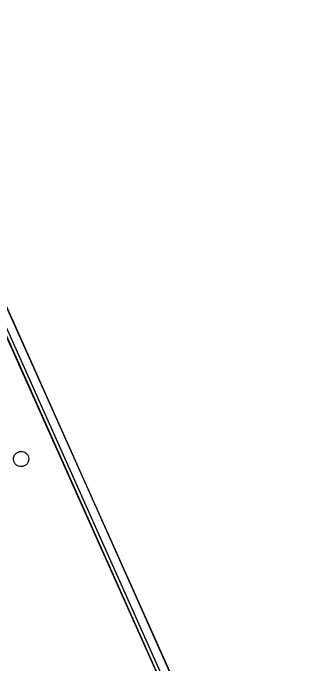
# Model space of a CAD drawing. Header units: inches. Extents: x 0 to 34.2, y 0 to 22.
# Drawn here: x 7.1683 to 7.3549, y 11.5023 to 11.9266 of the extents above; entities that cross this region are included whole.
import ezdxf

# ---------------------------------------------------------------- set-up
doc = ezdxf.new("R2010")
doc.units = ezdxf.units.IN
doc.header["$MEASUREMENT"] = 0

msp = doc.modelspace()

# ---------------------------------------------------------------- linework, layer by layer
at = {"color": 7, "linetype": 'Continuous', "lineweight": 25}
for p, q in [((7.34554, 11.3103), (7.06965, 11.92656)), ((7.07981, 11.90939), (7.34824, 11.30981)), ((7.08488, 11.91166), (7.35485, 11.30861)), ((7.08489, 11.91166), (7.35487, 11.30861)), ((7.07775, 11.90847), (7.34554, 11.3103))]:
    msp.add_line(p, q, dxfattribs=at)
for points in [[(7.16899, 11.63429), (7.1688, 11.63491), (7.1684, 11.63615), (7.16877, 11.63813), (7.16982, 11.6398), (7.17144, 11.64095), (7.17338, 11.6414), (7.17532, 11.64106), (7.17704, 11.64002), (7.17771, 11.6389), (7.17804, 11.63834)], [(7.17804, 11.63834), (7.17824, 11.63771), (7.17863, 11.63647), (7.17826, 11.63449), (7.17722, 11.63282), (7.1756, 11.63167), (7.17366, 11.63123), (7.17171, 11.63156), (7.16999, 11.6326), (7.16933, 11.63372), (7.16899, 11.63429)]]:
    msp.add_open_spline(points, degree=3, dxfattribs=at)

doc.saveas('drawing.dxf')
